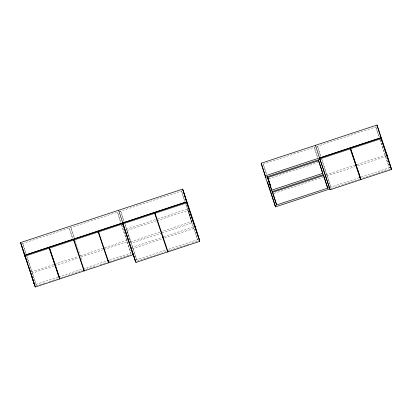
<?xml version="1.0" encoding="UTF-8"?>
<svg xmlns="http://www.w3.org/2000/svg" width="412" height="412" viewBox="0 0 412 412"><rect width="100%" height="100%" fill="white"/><g stroke="black" fill="none" stroke-linecap="round" stroke-linejoin="round"><path stroke-width="0.31" stroke-dasharray="2.06 1.54" d="M22.289 243.574L117.858 212.046M119.073 211.644L182.526 190.715M262.851 164.218L315.355 146.899M316.498 146.523L376.238 126.814M268.82 178.69L318.049 162.452M155.329 219.658L126.726 229.093L131.114 243.162L160.932 233.326M157.765 218.854L187.584 209.018L191.498 221.692L161.071 231.729M127.2 230.483L156.405 220.853M157.013 220.652L188.052 210.414L191.966 223.088L162.148 232.924M31.096 271.997L53.694 264.545M54.302 264.344L78.043 256.511M80.474 255.708L102.392 248.482M104.823 247.679L127.349 240.248M325.913 174.745L354.639 165.269M357.075 164.465L386.945 154.613M31.636 273.372L54.163 265.941M54.77 265.74L78.512 257.907M80.943 257.103L103.469 249.677M104.076 249.476L127.818 241.643M274.026 193.413L323.41 177.124M326.459 176.115L355.108 166.664M357.549 165.861L386.199 156.411M130.645 241.767L160.464 231.93M131.176 247.591L161.679 237.528M163.507 236.926L194.016 226.863M132.252 248.786L162.148 238.924M164.589 238.121L193.872 228.459M35.695 284.45L58.216 277.024M58.828 276.823L82.57 268.99M83.178 268.789L106.306 261.156M109.35 260.152L131.268 252.927M329.909 187.398L359.166 177.747M360.994 177.145L389.644 167.694M36.163 285.846L46.592 282.405M48.946 281.628L57.459 278.821M61.12 277.611L82.565 270.54M85.938 269.427L94.992 266.44M100.08 264.762L105.858 262.856M109.819 261.548L130.965 254.575M331.16 188.531L359.764 179.096M362.684 178.133L377.315 173.308M377.922 173.107L383.855 171.15M384.463 170.949L388.284 169.692M388.897 169.487L390.113 169.085M135.703 260.07L166.206 250.007M168.647 249.203L197.93 239.542M136.959 261.203L166.067 251.603M168.379 250.841L169.723 250.393M170.208 250.238L172.777 249.389M173.251 249.229L183.608 245.815M184.215 245.614L186.651 244.81M187.259 244.61L189.695 243.806M191.688 243.147L199.011 240.732M379.287 137.145L375.852 126.942L379.025 137.206M380.091 139.544L385.143 154.541M379.771 139.622L389.263 167.818L385.344 155.144M320.927 156.395L317.492 146.193L320.665 156.457M321.937 159.393L330.903 187.069L321.412 158.872M317.719 157.451L314.284 147.254L317.456 157.513M266.667 174.291L263.232 164.094L266.404 174.353M185.019 201.401L181.532 191.044L184.705 201.308M185.838 203.837L197.549 239.666L185.452 203.719M124.166 221.476L120.68 211.119L123.852 221.378M124.985 223.912L136.696 259.74L124.599 223.793M120.907 222.377L117.472 212.175L120.644 222.439M121.71 224.777L130.882 253.05L121.391 224.854M74.309 237.745L70.874 227.548L74.047 237.806M75.319 240.747L82.045 261.177M72.703 238.275L69.273 228.078L72.44 238.337M26.105 253.648L22.675 243.446L25.843 253.71M27.115 256.645L36.081 284.321L26.589 256.125"/><path stroke-width="0.62" d="M31.4 274.778L34.948 286.247L20.6 242.58L182.665 189.118L195.705 227.857M319.81 159.398L265.549 177.299L261.162 163.229L376.985 125.021L387.414 156.009M24.519 255.26L186.585 201.798L182.665 189.118M24.746 255.352L48.894 247.391L59.513 279.017L35.37 286.979L24.746 255.352L24.993 256.146L49.136 248.184L48.894 247.391M49.249 247.272L73.393 239.305L84.017 270.931L59.869 278.898L49.249 247.272L59.869 278.898M73.753 239.192L97.896 231.225L108.516 262.851L84.372 270.818L73.753 239.192L73.995 239.98L98.144 232.018L97.896 231.225M98.252 231.106L122.4 223.144L133.019 254.77L108.876 262.732L98.252 231.106L98.499 231.899L122.642 223.932L122.4 223.144M122.755 223.026L154.428 212.577L167.658 251.948L135.986 262.398L122.755 223.026L122.997 223.819L154.675 213.37L154.428 212.577M154.783 212.458L186.461 202.009L199.686 241.386L168.014 251.83L154.783 212.458L155.03 213.251L186.703 202.802L186.461 202.009M319.568 158.1L349.994 148.062L360.618 179.689L330.192 189.726L319.568 158.1L319.815 158.893L350.241 148.856L349.994 148.062M350.354 147.944L380.781 137.912L391.4 169.538L360.974 179.57L350.354 147.944L360.974 179.57M49.497 248.065L73.64 240.098L73.393 239.305M350.597 148.737L381.023 138.7L380.781 137.912M98.035 232.559L99.251 232.157M318.795 160.654L267.743 177.495L271.663 190.174L322.714 173.328L318.986 161.257M272.131 191.565L323.183 174.724M103 248.282L104.215 247.88M272.342 192.419L323.554 175.527M355.247 165.068L356.468 164.666M160.932 233.326L162.148 232.924M162.287 237.327L163.507 236.926M107.527 260.755L108.742 260.353M275.041 205.495L329.296 187.599M359.166 177.747L360.387 177.345M107.995 262.15L109.211 261.749M386.945 154.613L391.333 168.683L380.904 137.696L265.081 175.903L275.51 206.891L329.77 188.995L315.422 145.328M318.203 159.928L327.695 188.13L323.775 175.45M267.476 176.691L270.905 186.893M272.322 191.091L276.643 204.97L267.151 176.769M261.162 163.229L265.467 176.022M267.486 182.022L270.921 192.224M186.585 201.798L199.619 240.531L195.231 226.461M20.6 242.58L24.504 254.178M25.513 257.176L27.733 263.778M28.943 267.378L30.359 271.575M391.153 168.745L391.4 169.538M376.985 125.021L381.373 139.091M360.371 178.896L360.618 179.689M329.945 188.933L330.192 189.726M268.212 178.89L270.638 186.739M271.122 192.821L275.51 206.891M199.444 240.593L199.686 241.386M183.134 190.514L187.053 203.193M167.766 251.042L168.014 251.83M167.411 251.155L167.658 251.948M135.739 261.605L135.986 262.398M133.04 253.632L135.558 261.666L118.605 210.254M132.777 253.977L133.019 254.77M108.629 261.939L108.876 262.732M108.274 262.058L108.516 262.851M84.13 270.025L84.372 270.818M83.77 270.143L84.017 270.931M59.271 278.224L59.513 279.017M35.123 286.191L35.37 286.979M30.56 272.178L34.479 284.852M21.069 243.976L24.988 256.655"/></g></svg>
